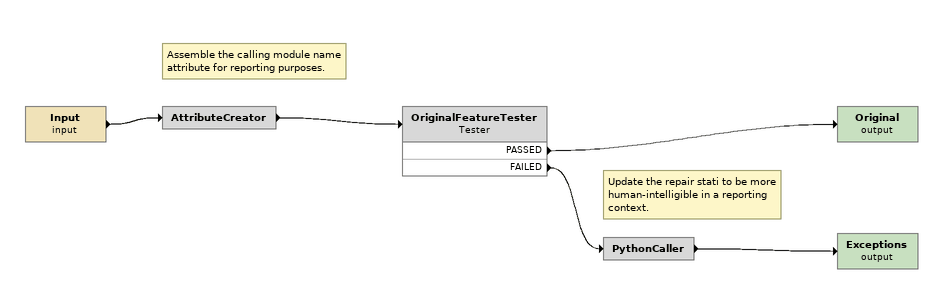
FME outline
Input (input)
    -> AttributeCreator
Note: Assemble the calling module name attribute for reporting purposes.
AttributeCreator
    -> OriginalFeatureTester
OriginalFeatureTester: Tester
    PASSED -> Original (output)
    FAILED -> PythonCaller
Original (output)
Note: Update the repair stati to be more human-intelligible in a reporting context.
PythonCaller
    -> Exceptions (output)
Exceptions (output)
